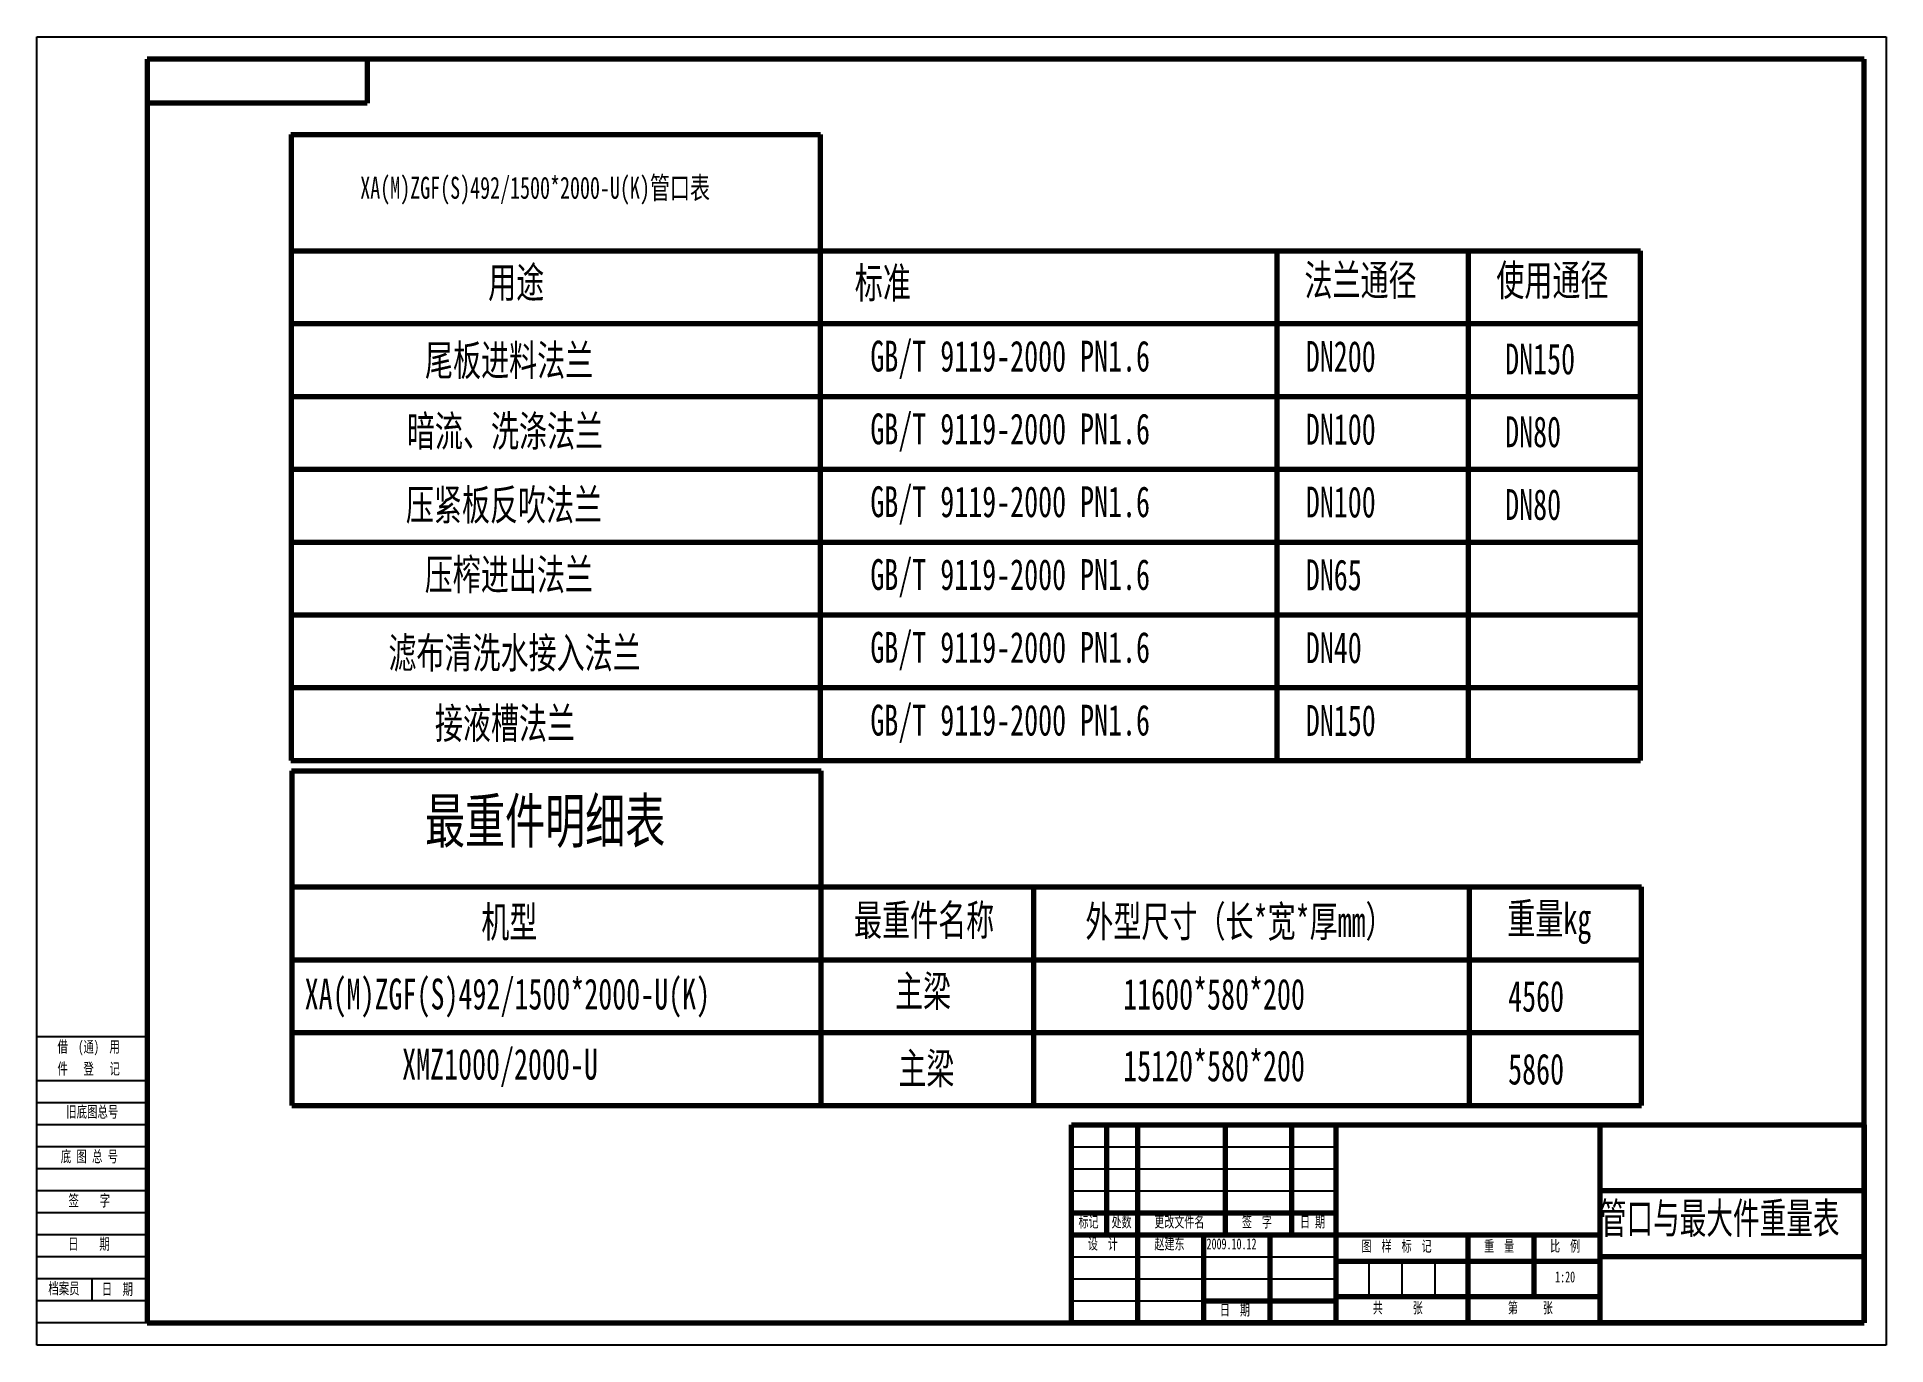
# Model space of a CAD drawing. Header units: millimetres. Extents: x -4200 to 4200, y -2970 to 2970.
import ezdxf

# ---------------------------------------------------------------- set-up
doc = ezdxf.new("R2010")
doc.units = ezdxf.units.MM
for name, color, linetype, lineweight in [('CAXA0', 7, 'Continuous', 70), ('CAXA3', 2, 'Continuous', 25), ('CAXA4', 3, 'Continuous', 25)]:
    doc.layers.add(name, color=color, linetype=linetype, lineweight=lineweight)
doc.styles.add('10', font='', dxfattribs={"width": 0.667})
doc.styles.add('TextStyle0', font='', dxfattribs={"width": 0.633541})
doc.styles.add('UserTxtStyle1', font='', dxfattribs={"width": 0.667})
doc.styles.add('标准', font='', dxfattribs={"width": 0.667})
doc.styles.get('10').set_extended_font_data('FangSong_GB2312')
doc.styles.get('TextStyle0').set_extended_font_data('NSimSun')
doc.styles.get('UserTxtStyle1').set_extended_font_data('FangSong_GB2312')
doc.styles.get('标准').set_extended_font_data('NSimSun')

# ---------------------------------------------------------------- blocks, each defined once
blk = doc.blocks.new('CAXBLOCK36', base_point=(-3700, -2870))
at = {"layer": 'CAXA3'}
for p, q in [((-3700, -1570), (-4200, -1570)), ((-3700, -1770), (-4200, -1770)), ((-3700, -1870), (-4200, -1870)), ((-3700, -1970), (-4200, -1970)), ((-3700, -2070), (-4200, -2070)), ((-3700, -2170), (-4200, -2170)), ((-3700, -2270), (-4200, -2270)), ((-3700, -2370), (-4200, -2370)), ((-3700, -2470), (-4200, -2470)), ((-3700, -2570), (-4200, -2570)), ((-3700, -2670), (-4200, -2670)), ((-3950, -2770), (-3950, -2670)), ((-3700, -2770), (-4200, -2770)), ((-3700, -2870), (-4200, -2870))]:
    blk.add_line(p, q, dxfattribs=at)
at = {"layer": 'CAXA0', "linetype": 'Continuous', "lineweight": 25, "char_height": 52, "attachment_point": 1}
for s, insert, style in [('\\fFangSong_GB2312|b0|i0|p34;借  (通)  用', (-4107.1, -1589.4), '10'), ('\\fFangSong_GB2312|b0|i0|p34;件   登   记', (-4107.1, -1689.2), '10'), ('\\fFangSong_GB2312|b0|i0|p34;旧底图总号', (-4067.2, -1885), '10'), ('\\fFangSong_GB2312|b0|i0|p34;底 图 总 号', (-4091.9, -2087.6), '10'), ('\\fFangSong_GB2312|b0|i0|p34;签    字', (-4056.8, -2288.1), '10'), ('\\fFangSong_GB2312|b0|i0|p34;日    期', (-4058.6, -2485), 'UserTxtStyle1'), ('\\fFangSong_GB2312|b0|i0|p34;档案员', (-4148.3, -2687.3), '10'), ('\\fFangSong_GB2312|b0|i0|p34;日  期', (-3905.9, -2690.1), '10')]:
    blk.add_mtext(s, dxfattribs=dict(at, insert=insert, style=style))
blk = doc.blocks.new('CAXBLOCK35', base_point=(4100, -2870))
at = {"layer": 'CAXA0', "linetype": 'Continuous', "lineweight": 70}
for p, q in [((4100, 2870), (-3700, 2870)), ((-3700, 2870), (-3700, -2870)), ((4100, -2870), (4100, 2870)), ((-3700, -2870), (4100, -2870))]:
    blk.add_line(p, q, dxfattribs=at)
at = {"layer": 'CAXA0'}
for p, q in [((-2700, 2870), (-2700, 2670)), ((-2700, 2670), (-3700, 2670))]:
    blk.add_line(p, q, dxfattribs=at)
at = {"layer": 'CAXA3', "linetype": 'Continuous', "lineweight": 25}
for p, q in [((-4200, 2970), (4200, 2970)), ((-4200, -2970), (-4200, 2970)), ((4200, 2970), (4200, -2970)), ((4200, -2970), (-4200, -2970))]:
    blk.add_line(p, q, dxfattribs=at)
at = {"layer": 'CAXA0'}
blk.add_blockref('CAXBLOCK36', (-3700, -2870), dxfattribs=at)
blk = doc.blocks.new('CAXBLOCK2')
at = {"layer": 'CAXA0', "color": 0, "linetype": 'Continuous', "lineweight": 25, "insert": (2900, -2324.1), "char_height": 140, "attachment_point": 1, "style": 'TextStyle0'}
blk.add_mtext('\\fNSimSun|b0|i0|p34;管口与最大件重量表', dxfattribs=at)
blk = doc.blocks.new('CAXBLOCK5')
at = {"layer": 'CAXA0', "color": 0, "linetype": 'Continuous', "lineweight": 25, "insert": (2696.8, -2635.7), "char_height": 50, "attachment_point": 1, "style": '标准'}
blk.add_mtext('\\fNSimSun|b0|i0|p34;1:20', dxfattribs=at)
blk = doc.blocks.new('CAXBLOCK9')
at = {"layer": 'CAXA0', "color": 0, "linetype": 'Continuous', "lineweight": 25, "insert": (876.5, -2485.7), "char_height": 50, "attachment_point": 1, "style": '标准'}
blk.add_mtext('\\fNSimSun|b0|i0|p34;赵建东', dxfattribs=at)
blk = doc.blocks.new('CAXBLOCK10')
at = {"layer": 'CAXA0', "color": 0, "linetype": 'Continuous', "lineweight": 25, "insert": (1113.3, -2485.7), "char_height": 50, "attachment_point": 1, "style": '标准'}
blk.add_mtext('\\fNSimSun|b0|i0|p34;2009.10.12', dxfattribs=at)

msp = doc.modelspace()

# ---------------------------------------------------------------- linework, layer by layer
at = {"layer": 'CAXA0', "linetype": 'Continuous', "lineweight": 70}
for p, q in [((-3047, 2526.5), (-640.4, 2526.5)), ((-3047, 1668.5), (3085, 1668.5)), ((-3047, 1337.8), (3085, 1337.8)), ((-3047, 676.5), (3085, 676.5)), ((-3047, 15.2), (3085, 15.2)), ((-3047, -315.5), (3085, -315.5)), ((-3043.4, -362.6), (-636.8, -362.6)), ((-3043.4, -1220.7), (3088.6, -1220.7)), ((-3043.4, -1551.3), (3088.6, -1551.3)), ((500, -2870), (500, -1970)), ((500, -1970), (4100, -1970)), ((660, -2470), (660, -1970)), ((800, -1970), (800, -2870)), ((1200, -2470), (1200, -1970)), ((1500, -2470), (1500, -1970)), ((1700, -1970), (1700, -2870)), ((2900, -1970), (2900, -2870)), ((4100, -1970), (4100, -2870)), ((4100, -2270), (2900, -2270)), ((500, -2370), (1700, -2370)), ((500, -2470), (2900, -2470)), ((1100, -2470), (1100, -2870)), ((1400, -2470), (1400, -2870)), ((2300, -2470), (2300, -2870)), ((2600, -2470), (2600, -2750)), ((1700, -2590), (2900, -2590)), ((4100, -2570), (2900, -2570)), ((1100, -2770), (1700, -2770)), ((1700, -2750), (2900, -2750)), ((4100, -2870), (500, -2870))]:
    msp.add_line(p, q, dxfattribs=at)
at = {"layer": 'CAXA0'}
for p, q in [((-3045.8, 2526.5), (-3045.8, -315.5)), ((-640.4, -315.5), (-640.4, 2526.5)), ((-3045.8, 1999.2), (3085, 1999.2)), ((1431.8, 1999.2), (1431.8, -315.5)), ((2303.5, -315.5), (2303.5, 1999.2)), ((3085, -315.5), (3085, 1999.2)), ((-3045.8, 1007.2), (3085, 1007.2)), ((-3045.8, 345.8), (3085, 345.8)), ((-3045.8, -315.5), (3085, -315.5)), ((-3042.2, -362.6), (-3042.2, -1882)), ((-636.8, -1882), (-636.8, -362.6)), ((-3042.2, -890), (3088.6, -890)), ((328.4, -1882), (328.4, -890)), ((2307.1, -1882), (2307.1, -890)), ((3088.6, -1882), (3088.6, -890)), ((-3042.2, -1882), (3088.6, -1882))]:
    msp.add_line(p, q, dxfattribs=at)
at = {"layer": 'CAXA3', "linetype": 'Continuous', "lineweight": 25}
for p, q in [((500, -2070), (1700, -2070)), ((500, -2170), (1700, -2170)), ((500, -2270), (1700, -2270)), ((500, -2570), (1700, -2570)), ((1850, -2590), (1850, -2750)), ((2000, -2590), (2000, -2750)), ((2150, -2590), (2150, -2750)), ((500, -2670), (1700, -2670)), ((500, -2770), (1100, -2770))]:
    msp.add_line(p, q, dxfattribs=at)

# ---------------------------------------------------------------- block references
at = {"layer": 'CAXA0'}
msp.add_blockref('CAXBLOCK35', (4100, -2870), dxfattribs=at)
at = {"layer": 'CAXA0', "color": 0}
for name in ['CAXBLOCK2', 'CAXBLOCK9', 'CAXBLOCK10', 'CAXBLOCK5']:
    msp.add_blockref(name, (0, 0), dxfattribs=at)

# ---------------------------------------------------------------- texts
at = {"layer": 'CAXA0', "linetype": 'Continuous', "lineweight": 25, "char_height": 50, "attachment_point": 1, "style": '10'}
for s, insert in [('\\fFangSong_GB2312|b0|i0|p34;标记', (531.8, -2385.7)), ('\\fFangSong_GB2312|b0|i0|p34;处数', (681.8, -2385.7)), ('\\fFangSong_GB2312|b0|i0|p34;更改文件名', (875.8, -2385.7)), ('\\fFangSong_GB2312|b0|i0|p34;签  字', (1274, -2385.7)), ('\\fFangSong_GB2312|b0|i0|p34;日 期', (1537.9, -2385.7)), ('\\fFangSong_GB2312|b0|i0|p34;设  计', (574, -2485.7)), ('\\fFangSong_GB2312|b0|i0|p34;图  样  标  记', (1817.6, -2495.7)), ('\\fFangSong_GB2312|b0|i0|p34;重  量', (2374, -2495.7)), ('\\fFangSong_GB2312|b0|i0|p34;比  例', (2674, -2495.7)), ('\\fFangSong_GB2312|b0|i0|p34;共      张', (1868.3, -2775.7)), ('\\fFangSong_GB2312|b0|i0|p34;第     张', (2482.2, -2775.7)), ('\\fFangSong_GB2312|b0|i0|p34;日  期', (1174, -2785.7))]:
    msp.add_mtext(s, dxfattribs=dict(at, insert=insert))
at = {"layer": 'CAXA4', "linetype": 'Continuous', "lineweight": 25, "attachment_point": 1, "style": '标准'}
for s, insert, char_height in [('\\fNSimSun|b0|i0|p34;XA(M)ZGF(S)492/1500*2000-U(K)管口表', (-2731.4, 2335.3), 100), ('\\fNSimSun|b0|i0|p34;用途', (-2150.4, 1926), 140), ('\\fNSimSun|b0|i0|p34;标准', (-484.8, 1923.7), 140), ('\\fNSimSun|b0|i0|p34;法兰通径', (1557.9, 1935.4), 140), ('\\fNSimSun|b0|i0|p34;使用通径', (2429.6, 1935.4), 140), ('\\fNSimSun|b0|i0|p34;GB/T 9119-2000 PN1.6', (-414.1, 1590.9), 140), ('\\fNSimSun|b0|i0|p34;尾板进料法兰', (-2437.3, 1571.7), 140), ('\\fNSimSun|b0|i0|p34;DN200', (1564.2, 1589.5), 140), ('\\fNSimSun|b0|i0|p34;DN150', (2469.8, 1578), 140), ('\\fNSimSun|b0|i0|p34;暗流、洗涤法兰', (-2519.8, 1250.4), 140), ('\\fNSimSun|b0|i0|p34;GB/T 9119-2000 PN1.6', (-414.1, 1260.3), 140), ('\\fNSimSun|b0|i0|p34;DN100', (1564.2, 1258.8), 140), ('\\fNSimSun|b0|i0|p34;DN80', (2469.8, 1247.3), 140), ('\\fNSimSun|b0|i0|p34;压紧板反吹法兰', (-2524.3, 915.5), 140), ('\\fNSimSun|b0|i0|p34;GB/T 9119-2000 PN1.6', (-414.1, 929.6), 140), ('\\fNSimSun|b0|i0|p34;DN100', (1564.2, 928.2), 140), ('\\fNSimSun|b0|i0|p34;DN80', (2469.8, 916.7), 140), ('\\fNSimSun|b0|i0|p34;压榨进出法兰', (-2438.4, 598.7), 140), ('\\fNSimSun|b0|i0|p34;GB/T 9119-2000 PN1.6', (-414.1, 598.9), 140), ('\\fNSimSun|b0|i0|p34;DN65', (1564.2, 597.5), 140), ('\\fNSimSun|b0|i0|p34;滤布清洗水接入法兰', (-2603.4, 243.5), 140), ('\\fNSimSun|b0|i0|p34;GB/T 9119-2000 PN1.6', (-414.1, 268.3), 140), ('\\fNSimSun|b0|i0|p34;DN40', (1564.2, 266.8), 140), ('\\fNSimSun|b0|i0|p34;接液槽法兰\\P', (-2392.5, -76.3), 140), ('\\fNSimSun|b0|i0|p34;GB/T 9119-2000 PN1.6', (-414.1, -62.4), 140), ('\\fNSimSun|b0|i0|p34;DN150', (1564.2, -63.8), 140), ('\\fNSimSun|b0|i0|p34;最重件明细表', (-2437.4, -489.8), 200), ('\\fNSimSun|b0|i0|p34;机型', (-2181.3, -978.9), 140), ('\\fNSimSun|b0|i0|p34;最重件名称', (-488.1, -970.5), 140), ('\\fNSimSun|b0|i0|p34;外型尺寸（长*宽*厚mm）', (562.6, -976.6), 140), ('\\fNSimSun|b0|i0|p34;重量kg', (2479.5, -963.4), 140), ('\\fNSimSun|b0|i0|p34;XA(M)ZGF(S)492/1500*2000-U(K)', (-2984, -1306.1), 140), ('\\fNSimSun|b0|i0|p34;主梁', (-302.2, -1293.1), 140), ('\\fNSimSun|b0|i0|p34;11600*580*200', (734.4, -1306.8), 140), ('\\fNSimSun|b0|i0|p34;4560', (2483.3, -1316.2), 140), ('\\fNSimSun|b0|i0|p34;XMZ1000/2000-U', (-2541.2, -1624.8), 140), ('\\fNSimSun|b0|i0|p34;主梁', (-287, -1644.3), 140), ('\\fNSimSun|b0|i0|p34;15120*580*200', (734.4, -1632.5), 140), ('\\fNSimSun|b0|i0|p34;5860', (2483.3, -1646.9), 140)]:
    msp.add_mtext(s, dxfattribs=dict(at, insert=insert, char_height=char_height))

doc.saveas('drawing.dxf')
